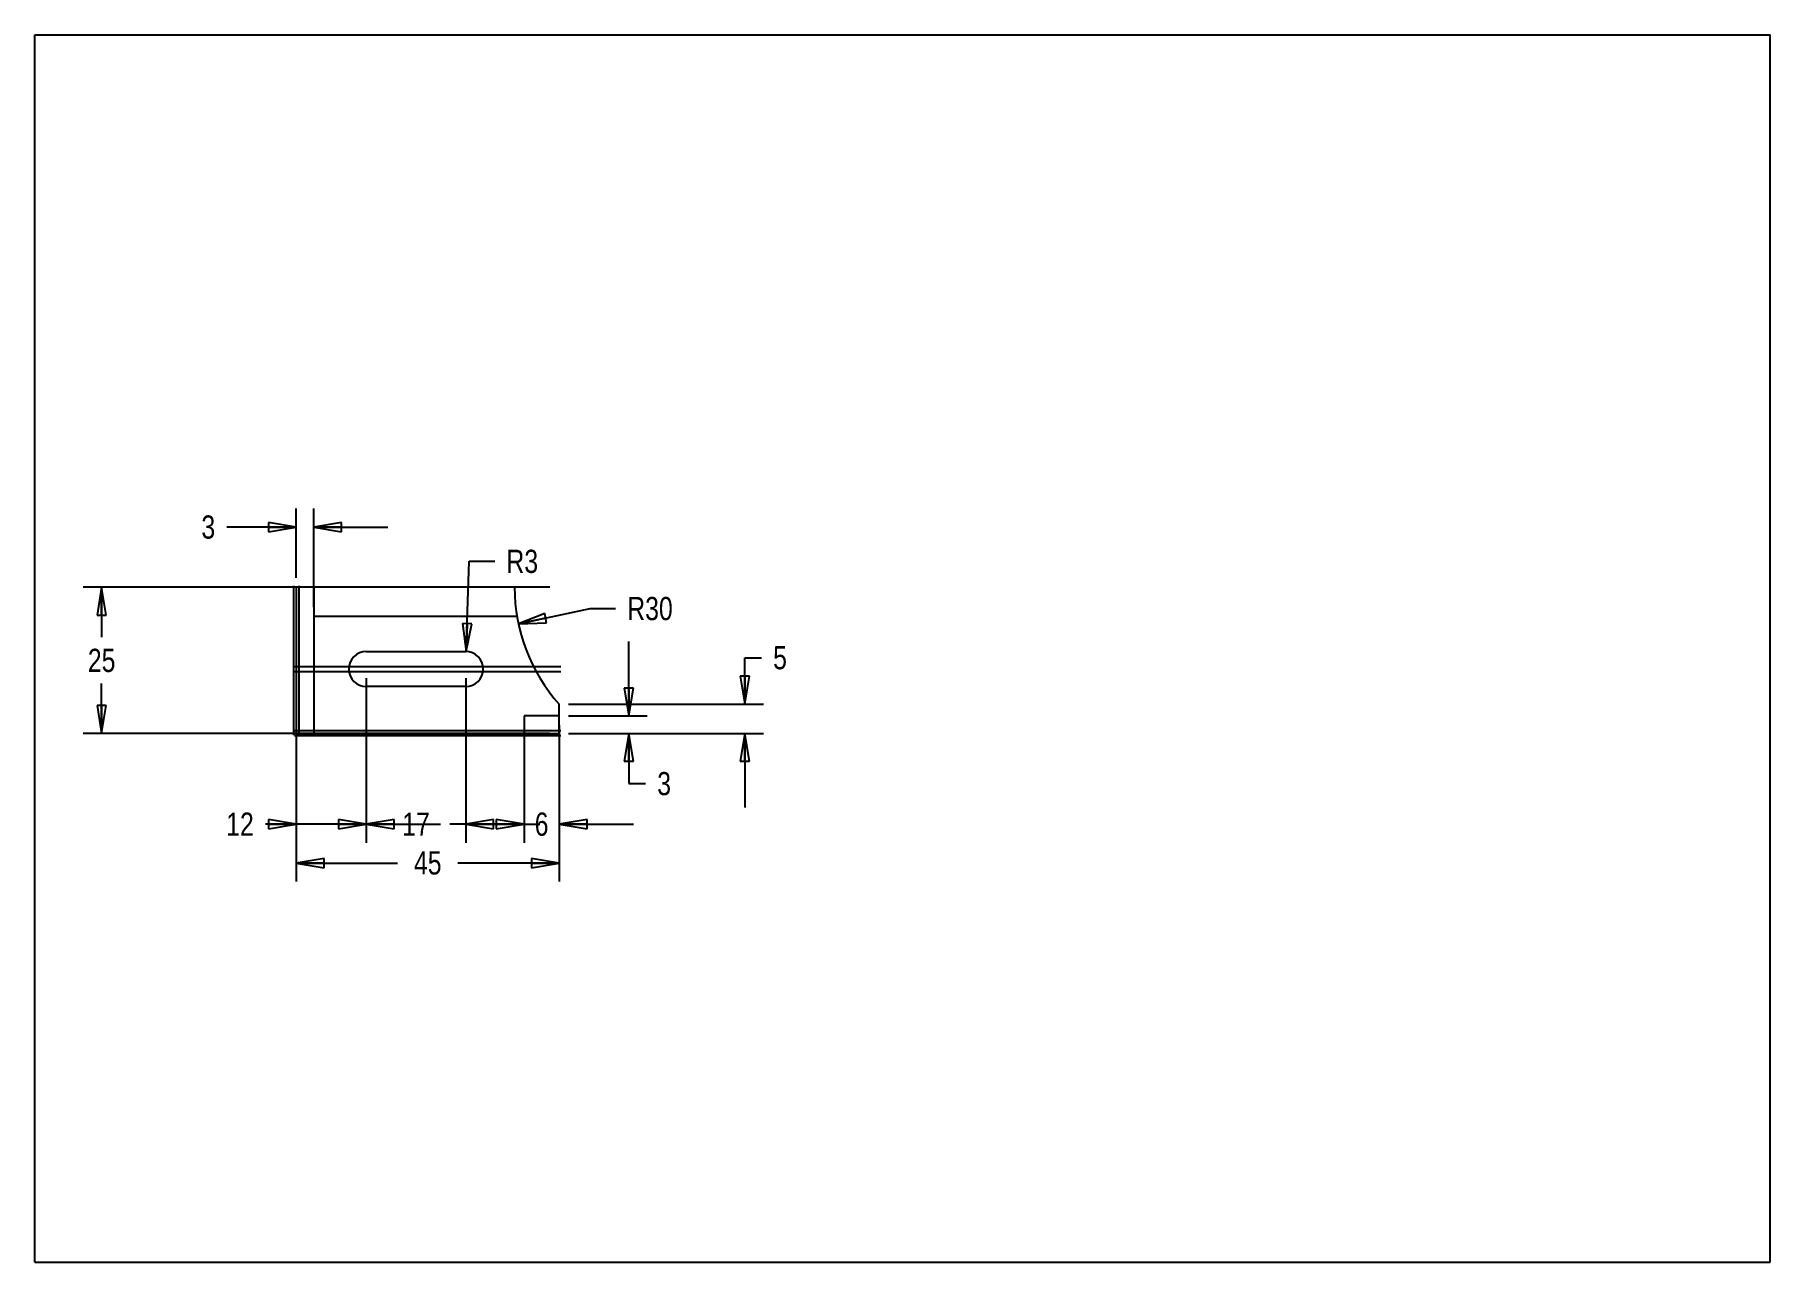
# Model space of a CAD drawing. Header units: inches. Extents: x 0 to 11.7, y 0 to 8.3.
import ezdxf

# ---------------------------------------------------------------- set-up
doc = ezdxf.new("R2010")
doc.units = ezdxf.units.IN
doc.header["$LTSCALE"] = 0.64311
doc.header["$MEASUREMENT"] = 0
doc.layers.get('0').update_dxf_attribs({"linetype": 'CONTINUOUS'})
doc.styles.get("Standard").update_dxf_attribs({"font": 'txt', "width": 0.8})
doc.dimstyles.new('DIMSTYLE_1', dxfattribs={"dimtxt": 0.15625, "dimasz": 0.1875, "dimexe": 0.125, "dimexo": 0.0625, "dimgap": 0.078125, "dimtad": 0, "dimtih": 1, "dimtoh": 1, "dimzin": 4, "dimdsep": 46, "dimtxsty": 'STANDARD', "dimblk": 'CLOSED', "dimblk1": 'CLOSED', "dimblk2": 'CLOSED', "dimcen": 0.09, "dimazin": 1, "dimtfac": 1, "dimtofl": 0, "dimtmove": 0, "dimatfit": 3, "dimldrblk": 'CLOSED', "dimfxl": 1, "dimtolj": 1, "dimtzin": 4, "dimarcsym": 0})
doc.dimstyles.new('DIMSTYLE_2', dxfattribs={"dimtxt": 0.15625, "dimasz": 0.1875, "dimexe": 0.125, "dimexo": 0.0625, "dimgap": 0.09, "dimtad": 0, "dimtih": 1, "dimtoh": 1, "dimzin": 4, "dimdsep": 46, "dimtxsty": 'STANDARD', "dimblk": 'CLOSED', "dimblk1": 'CLOSED', "dimblk2": 'CLOSED', "dimcen": 0.09, "dimazin": 1, "dimtfac": 1, "dimtofl": 0, "dimtmove": 0, "dimatfit": 3, "dimldrblk": 'CLOSED', "dimfxl": 1, "dimtolj": 1, "dimtzin": 4, "dimarcsym": 0})

# ---------------------------------------------------------------- blocks, each defined once
blk = doc.blocks.new('_CLOSED')
at = {"color": 0, "linetype": 'BYBLOCK'}
for p, q in [((0, 0), (-1, 0.167)), ((-1, 0.167), (-1, -0.167)), ((-1, -0.167), (0, 0)), ((-1, 0), (0, 0))]:
    blk.add_line(p, q, dxfattribs=at)
blk = doc.blocks.new('*D0')
at = {"color": 2, "linetype": 'CONTINUOUS'}
for p, q in [((3.471, 4.546), (0.326, 4.546)), ((0.451, 4.546), (0.451, 4.21)), ((0.451, 3.562), (0.451, 3.898)), ((3.471, 3.562), (0.326, 3.562))]:
    blk.add_line(p, q, dxfattribs=at)
at = {"color": 2, "linetype": 'CONTINUOUS', "xscale": 0.1875, "yscale": 0.1875, "zscale": 0.1875}
for p, rotation in [((0.451, 4.546), 90), ((0.451, 3.562), 270)]:
    blk.add_blockref('_CLOSED', p, dxfattribs=dict(at, rotation=rotation))
at = {"color": 2, "linetype": 'CONTINUOUS', "insert": (0.451, 4.132), "char_height": 0.1562, "width": 0.25, "attachment_point": 2, "line_spacing_factor": 0.9}
blk.add_mtext('25', dxfattribs=at)
blk = doc.blocks.new('*D1')
at = {"color": 2, "linetype": 'CONTINUOUS'}
for p, q in [((1.762, 3.5), (1.762, 2.564)), ((3.534, 3.5), (3.534, 2.564)), ((1.762, 2.689), (2.445, 2.689)), ((3.534, 2.689), (2.851, 2.689))]:
    blk.add_line(p, q, dxfattribs=at)
at = {"color": 2, "linetype": 'CONTINUOUS', "xscale": 0.1875, "yscale": 0.1875, "zscale": 0.1875, "rotation": 180}
blk.add_blockref('_CLOSED', (1.762, 2.689), dxfattribs=at)
at = {"color": 2, "linetype": 'CONTINUOUS', "xscale": 0.1875, "yscale": 0.1875, "zscale": 0.1875}
blk.add_blockref('_CLOSED', (3.534, 2.689), dxfattribs=at)
at = {"color": 2, "linetype": 'CONTINUOUS', "insert": (2.648, 2.768), "char_height": 0.1562, "width": 0.25, "attachment_point": 2, "line_spacing_factor": 0.9}
blk.add_mtext('45', dxfattribs=at)
blk = doc.blocks.new('*D2')
at = {"color": 2, "linetype": 'CONTINUOUS'}
for p, q in [((1.762, 4.484), (1.762, 2.826)), ((2.234, 3.933), (2.234, 2.826)), ((1.762, 2.951), (1.554, 2.951)), ((2.234, 2.951), (2.734, 2.951))]:
    blk.add_line(p, q, dxfattribs=at)
at = {"color": 2, "linetype": 'CONTINUOUS', "xscale": 0.1875, "yscale": 0.1875, "zscale": 0.1875}
blk.add_blockref('_CLOSED', (1.762, 2.951), dxfattribs=at)
at = {"color": 2, "linetype": 'CONTINUOUS', "xscale": 0.1875, "yscale": 0.1875, "zscale": 0.1875, "rotation": 180}
blk.add_blockref('_CLOSED', (2.234, 2.951), dxfattribs=at)
at = {"color": 2, "linetype": 'CONTINUOUS', "insert": (1.476, 3.029), "char_height": 0.1562, "width": 0.25, "attachment_point": 3, "line_spacing_factor": 0.9}
blk.add_mtext('12', dxfattribs=at)
blk = doc.blocks.new('*D3')
at = {"color": 2, "linetype": 'CONTINUOUS'}
for p, q in [((2.234, 3.933), (2.234, 2.826)), ((2.904, 3.933), (2.904, 2.826)), ((2.234, 2.951), (1.734, 2.951)), ((2.904, 2.951), (3.404, 2.951))]:
    blk.add_line(p, q, dxfattribs=at)
at = {"color": 2, "linetype": 'CONTINUOUS', "xscale": 0.1875, "yscale": 0.1875, "zscale": 0.1875}
blk.add_blockref('_CLOSED', (2.234, 2.951), dxfattribs=at)
at = {"color": 2, "linetype": 'CONTINUOUS', "xscale": 0.1875, "yscale": 0.1875, "zscale": 0.1875, "rotation": 180}
blk.add_blockref('_CLOSED', (2.904, 2.951), dxfattribs=at)
at = {"color": 2, "linetype": 'CONTINUOUS', "insert": (2.569, 3.029), "char_height": 0.1562, "width": 0.25, "attachment_point": 2, "line_spacing_factor": 0.9}
blk.add_mtext('17', dxfattribs=at)
blk = doc.blocks.new('*D4')
at = {"color": 2, "linetype": 'CONTINUOUS'}
for p, q in [((2.907, 4.113), (2.928, 4.721)), ((2.928, 4.721), (3.099, 4.721))]:
    blk.add_line(p, q, dxfattribs=at)
at = {"color": 2, "linetype": 'CONTINUOUS', "xscale": 0.1875, "yscale": 0.1875, "zscale": 0.1875, "rotation": 268.1115189484}
blk.add_blockref('_CLOSED', (2.907, 4.113), dxfattribs=at)
at = {"color": 2, "linetype": 'CONTINUOUS', "insert": (3.178, 4.799), "char_height": 0.1562, "width": 0.25, "attachment_point": 1, "line_spacing_factor": 0.9}
blk.add_mtext('R3', dxfattribs=at)
blk = doc.blocks.new('*D5')
at = {"color": 2, "linetype": 'CONTINUOUS'}
for p, q in [((4.002, 3.68), (4.002, 4.18)), ((3.596, 3.68), (4.127, 3.68)), ((3.596, 3.562), (4.127, 3.562)), ((4.002, 3.562), (4.002, 3.224)), ((4.002, 3.224), (4.116, 3.224))]:
    blk.add_line(p, q, dxfattribs=at)
at = {"color": 2, "linetype": 'CONTINUOUS', "xscale": 0.1875, "yscale": 0.1875, "zscale": 0.1875}
for p, rotation in [((4.002, 3.68), 270), ((4.002, 3.562), 90)]:
    blk.add_blockref('_CLOSED', p, dxfattribs=dict(at, rotation=rotation))
at = {"color": 2, "linetype": 'CONTINUOUS', "insert": (4.194, 3.302), "char_height": 0.156, "width": 0.125, "attachment_point": 1, "line_spacing_factor": 0.9}
blk.add_mtext('3', dxfattribs=at)
blk = doc.blocks.new('*D6')
at = {"color": 2, "linetype": 'CONTINUOUS'}
for p, q in [((3.297, 3.618), (3.297, 2.825)), ((3.534, 3.618), (3.534, 2.825)), ((3.297, 2.95), (2.797, 2.95)), ((3.534, 2.95), (4.034, 2.95))]:
    blk.add_line(p, q, dxfattribs=at)
at = {"color": 2, "linetype": 'CONTINUOUS', "xscale": 0.1875, "yscale": 0.1875, "zscale": 0.1875}
blk.add_blockref('_CLOSED', (3.297, 2.95), dxfattribs=at)
at = {"color": 2, "linetype": 'CONTINUOUS', "xscale": 0.1875, "yscale": 0.1875, "zscale": 0.1875, "rotation": 180}
blk.add_blockref('_CLOSED', (3.534, 2.95), dxfattribs=at)
at = {"color": 2, "linetype": 'CONTINUOUS', "insert": (3.415, 3.029), "char_height": 0.156, "width": 0.125, "attachment_point": 2, "line_spacing_factor": 0.9}
blk.add_mtext('6', dxfattribs=at)
blk = doc.blocks.new('*D7')
at = {"color": 2, "linetype": 'CONTINUOUS'}
for p, q in [((4.784, 3.759), (4.784, 4.071)), ((4.784, 4.071), (4.897, 4.071)), ((3.596, 3.759), (4.909, 3.759)), ((3.596, 3.562), (4.909, 3.562)), ((4.784, 3.562), (4.784, 3.062))]:
    blk.add_line(p, q, dxfattribs=at)
at = {"color": 2, "linetype": 'CONTINUOUS', "xscale": 0.1875, "yscale": 0.1875, "zscale": 0.1875}
for p, rotation in [((4.784, 3.759), 270), ((4.784, 3.562), 90)]:
    blk.add_blockref('_CLOSED', p, dxfattribs=dict(at, rotation=rotation))
at = {"color": 2, "linetype": 'CONTINUOUS', "insert": (4.975, 4.15), "char_height": 0.156, "width": 0.125, "attachment_point": 1, "line_spacing_factor": 0.9}
blk.add_mtext('5', dxfattribs=at)
blk = doc.blocks.new('*D8')
at = {"color": 2, "linetype": 'CONTINUOUS'}
for p, q in [((1.762, 4.609), (1.762, 5.077)), ((1.88, 4.412), (1.88, 5.077)), ((1.762, 4.952), (1.294, 4.952)), ((1.88, 4.952), (2.38, 4.952))]:
    blk.add_line(p, q, dxfattribs=at)
at = {"color": 2, "linetype": 'CONTINUOUS', "xscale": 0.1875, "yscale": 0.1875, "zscale": 0.1875}
blk.add_blockref('_CLOSED', (1.762, 4.952), dxfattribs=at)
at = {"color": 2, "linetype": 'CONTINUOUS', "xscale": 0.1875, "yscale": 0.1875, "zscale": 0.1875, "rotation": 180}
blk.add_blockref('_CLOSED', (1.88, 4.952), dxfattribs=at)
at = {"color": 2, "linetype": 'CONTINUOUS', "insert": (1.216, 5.03), "char_height": 0.156, "width": 0.125, "attachment_point": 3, "line_spacing_factor": 0.9}
blk.add_mtext('3', dxfattribs=at)
blk = doc.blocks.new('*D9')
at = {"color": 2, "linetype": 'CONTINUOUS'}
for p, q in [((3.259, 4.299), (3.742, 4.403)), ((3.742, 4.403), (3.913, 4.403))]:
    blk.add_line(p, q, dxfattribs=at)
at = {"color": 2, "linetype": 'CONTINUOUS', "xscale": 0.1875, "yscale": 0.1875, "zscale": 0.1875, "rotation": 192.0730586017}
blk.add_blockref('_CLOSED', (3.259, 4.299), dxfattribs=at)
at = {"color": 2, "linetype": 'CONTINUOUS', "insert": (3.992, 4.481), "char_height": 0.1562, "width": 0.375, "attachment_point": 1, "line_spacing_factor": 0.9}
blk.add_mtext('R30', dxfattribs=at)

msp = doc.modelspace()

# ---------------------------------------------------------------- linework, layer by layer
at = {"color": 7, "linetype": 'CONTINUOUS'}
for p, q in [((0, 0), (0, 8.268)), ((0, 8.268), (11.693, 8.268)), ((11.693, 0), (11.693, 8.268)), ((1.762, 4.546), (1.762, 3.562)), ((3.233, 4.546), (1.762, 4.546)), ((1.779, 4.557), (1.779, 3.551)), ((1.88, 4.546), (1.88, 3.562)), ((3.249, 4.349), (1.88, 4.349)), ((2.234, 4.113), (2.904, 4.113)), ((1.751, 4.013), (1.751, 4.013)), ((1.751, 4.013), (3.544, 4.013)), ((3.544, 4.013), (3.544, 4.013)), ((2.904, 3.877), (2.234, 3.877)), ((3.534, 3.562), (3.534, 3.759)), ((3.534, 3.68), (3.297, 3.68)), ((3.297, 3.68), (3.297, 3.562)), ((1.751, 3.545), (1.751, 3.545)), ((3.544, 3.545), (1.751, 3.545)), ((1.762, 3.562), (3.534, 3.562)), ((3.544, 3.545), (3.544, 3.545)), ((0, 0), (11.693, 0))]:
    msp.add_line(p, q, dxfattribs=at)
at = {"color": 9, "linetype": 'CONTINUOUS'}
for p, q in [((1.744, 4.557), (1.744, 3.551)), ((1.751, 3.978), (1.751, 3.978)), ((1.751, 3.978), (3.544, 3.978)), ((3.544, 3.978), (3.544, 3.978)), ((1.751, 3.58), (1.751, 3.58)), ((3.544, 3.58), (1.751, 3.58)), ((3.544, 3.58), (3.544, 3.58))]:
    msp.add_line(p, q, dxfattribs=at)
at = {"color": 7, "linetype": 'CONTINUOUS'}
for centre, radius, start, end in [((4.414, 4.546), 1.181, 180, 221.8103), ((2.234, 3.995), 0.118, 90, 270), ((2.904, 3.995), 0.118, 270, 90)]:
    msp.add_arc(centre, radius, start, end, dxfattribs=at)

# ---------------------------------------------------------------- dimensions: what is measured, and where the dimension line sits
at = {"color": 2, "linetype": 'CONTINUOUS'}
for base, p1, p2, picture, middle in [((1.88, 4.952), (1.762, 4.546), (1.88, 4.349), '*D8', (1.157, 4.952)), ((2.234, 2.951), (1.762, 4.546), (2.234, 3.995), '*D2', (1.367, 2.951)), ((2.904, 2.951), (2.234, 3.995), (2.904, 3.995), '*D3', (2.585, 2.951)), ((3.534, 2.689), (1.762, 3.562), (3.534, 3.562), '*D1', (2.652, 2.689))]:
    dim = msp.add_linear_dim(base=base, p1=p1, p2=p2, dimstyle='DIMSTYLE_1', dxfattribs=at)
    dim.commit()
    dim.dimension.update_dxf_attribs({"geometry": picture, "text_midpoint": middle, "dimtype": 160})
for center, mpoint, picture, middle in [((2.904, 3.995), (2.907, 4.113), '*D4', (3.303, 4.721)), ((4.414, 4.546), (3.259, 4.299), '*D9', (4.179, 4.403))]:
    dim = msp.add_radius_dim(center=center, mpoint=mpoint, text='R<>', dimstyle='DIMSTYLE_2', override={"dimpost": '<>'}, dxfattribs=at)
    dim.commit()
    dim.dimension.update_dxf_attribs({"geometry": picture, "text_midpoint": middle, "dimtype": 164})
for base, p1, p2, angle, picture, middle in [((0.451, 4.546), (3.534, 3.562), (3.534, 4.546), 90, '*D0', (0.455, 4.054)), ((4.002, 3.68), (3.534, 3.562), (3.534, 3.68), 90, '*D5', (4.26, 3.224)), ((4.784, 3.759), (3.534, 3.562), (3.534, 3.759), 90, '*D7', (5.042, 4.071)), ((3.297, 2.95), (3.534, 3.68), (3.297, 3.68), 180, '*D6', (3.415, 2.95))]:
    dim = msp.add_linear_dim(base=base, p1=p1, p2=p2, angle=angle, dimstyle='DIMSTYLE_1', dxfattribs=at)
    dim.commit()
    dim.dimension.update_dxf_attribs({"geometry": picture, "text_midpoint": middle, "dimtype": 160})

doc.saveas('drawing.dxf')
